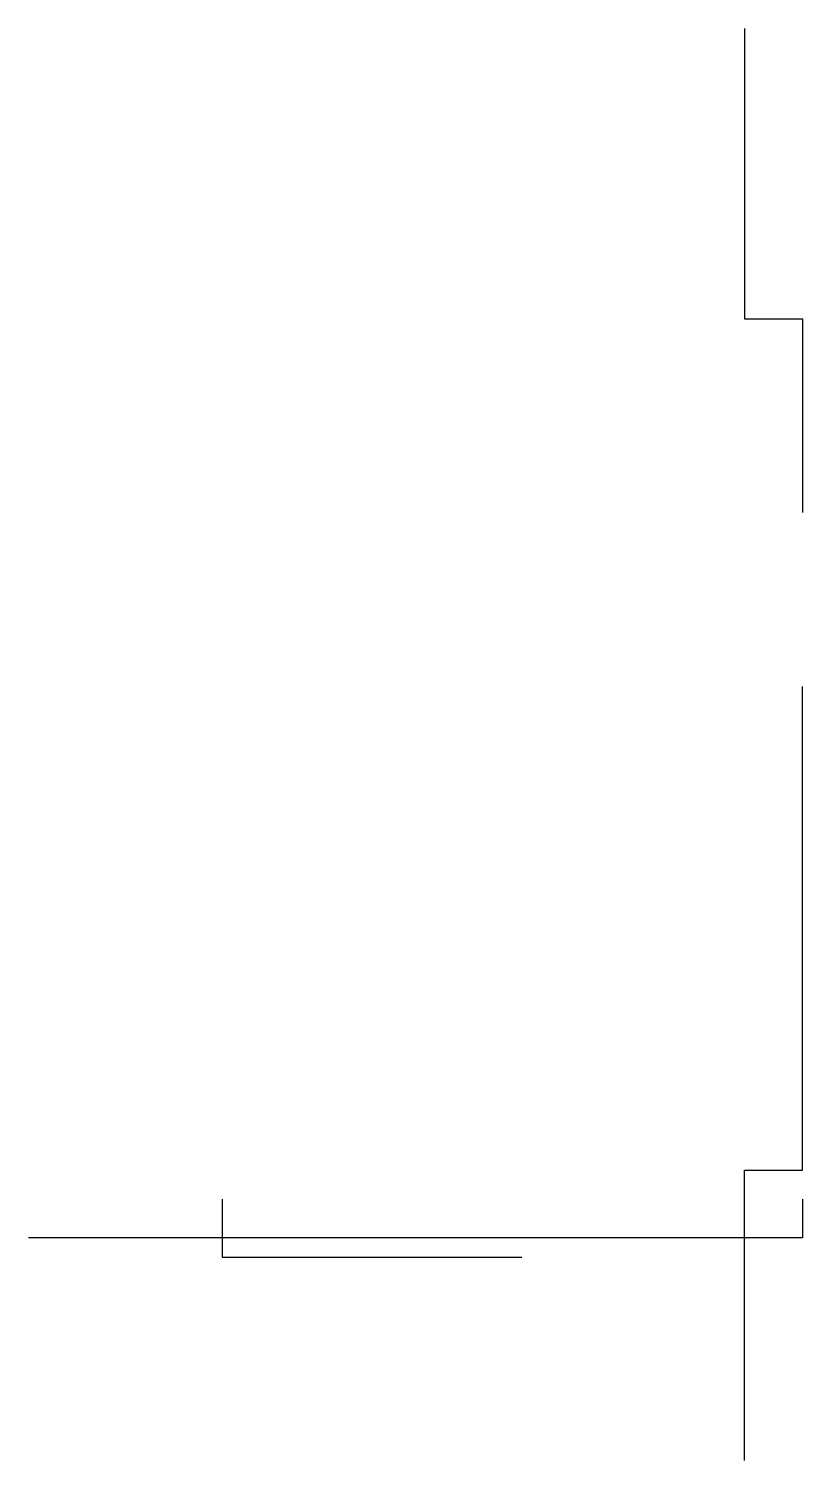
# Model space of a CAD drawing. Header units: inches. Extents: x 402 to 442, y 1979 to 2242.
# Drawn here: x 402.3 to 442.3, y 1978.7 to 2052.7 of the extents above; entities outside this region: 1.
import ezdxf

# ---------------------------------------------------------------- set-up
doc = ezdxf.new("R2010")
doc.units = ezdxf.units.IN
doc.header["$MEASUREMENT"] = 0
doc.layers.add('battery holder', color=7, linetype='Continuous')

msp = doc.modelspace()

# ---------------------------------------------------------------- linework, layer by layer
at = {"layer": 'battery holder', "extrusion": (0, -1, 0)}
for p, q in [((403.404, 2242.347, -4), (403.404, 2242.347, -6)), ((412.336, 1992.169, -3), (412.336, 1989.169, -3)), ((412.336, 1989.169, -3), (427.836, 1989.169, -3))]:
    msp.add_line(p, q, dxfattribs=at)
at = {"layer": 'battery holder', "extrusion": (0, 0, -1)}
for p, q in [((439.336, 2052.669, -68), (439.336, 2037.669, -68)), ((439.336, 2037.669, -68), (442.336, 2037.669, -68)), ((442.336, 2037.669, -68), (442.336, 2037.669, -70)), ((442.336, 1993.669, -68), (442.336, 2018.669, -68)), ((439.336, 1978.669, -68), (439.336, 1993.669, -68)), ((439.336, 1993.669, -68), (442.336, 1993.669, -68))]:
    msp.add_line(p, q, dxfattribs=at)
at = {"layer": 'battery holder'}
for p, q in [((439.336, 2052.669), (439.336, 2037.669)), ((439.336, 2037.669), (442.336, 2037.669)), ((442.336, 2037.669), (442.336, 2037.669, -5.801)), ((442.336, 2037.669), (442.336, 2027.669)), ((442.336, 2027.669), (442.336, 2027.669, -6.348)), ((442.336, 1993.669), (442.336, 2003.669)), ((442.336, 2003.669), (442.336, 2003.669, -6.69)), ((439.336, 1978.669), (439.336, 1993.669)), ((439.336, 1993.669), (442.336, 1993.669)), ((442.336, 1993.669), (442.336, 1993.669, -4.256)), ((442.336, 1992.169, -68), (442.336, 1990.169, -68)), ((442.336, 1990.169, -68), (402.336, 1990.169, -68))]:
    msp.add_line(p, q, dxfattribs=at)
at = {"layer": 'battery holder', "extrusion": (1, 0, 0)}
for p, q in [((442.336, 2037.669, -68), (442.336, 2027.669, -68)), ((442.336, 2027.669, -68), (442.336, 2027.669, -70)), ((442.336, 1993.669, -68), (442.336, 2003.669, -68)), ((442.336, 2003.669, -68), (442.336, 2003.669, -70)), ((442.336, 1993.669, -68), (442.336, 1993.669, -70))]:
    msp.add_line(p, q, dxfattribs=at)

doc.saveas('drawing.dxf')
